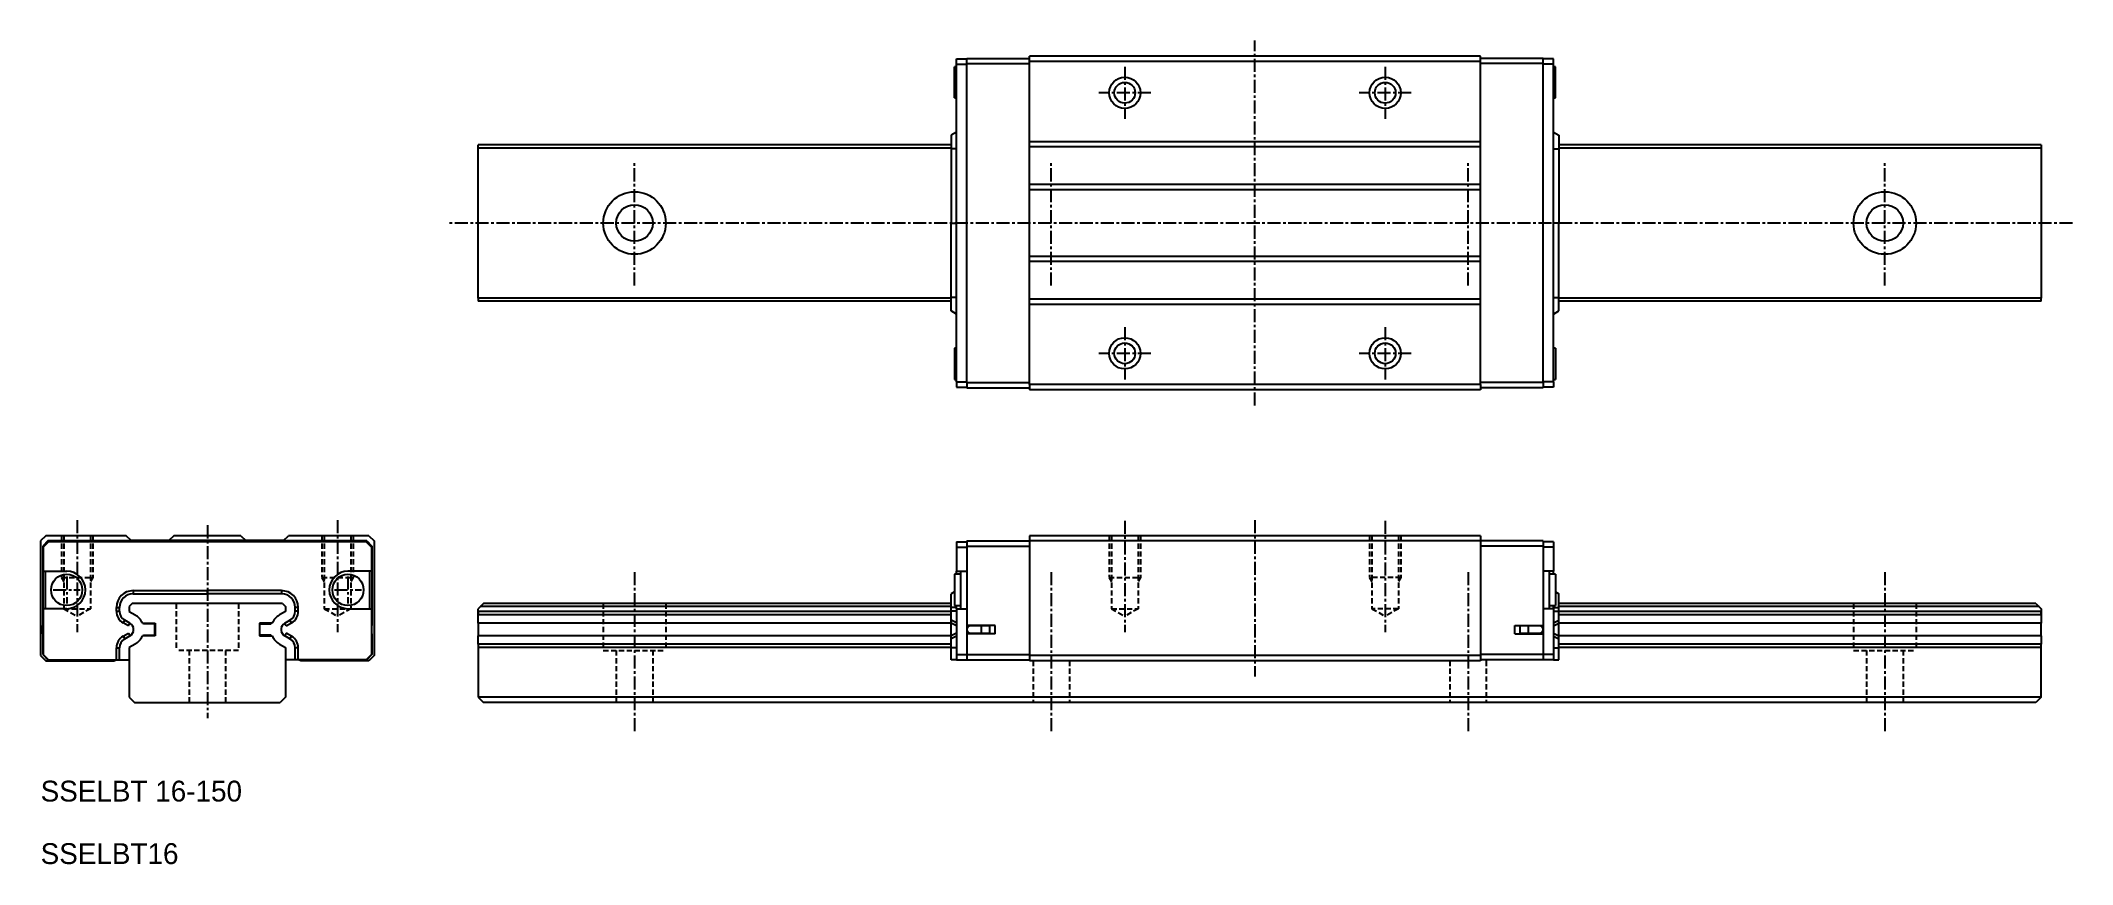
# Model space of a CAD drawing. Extents: x 10 to 205, y 10 to 89.
import ezdxf

# ---------------------------------------------------------------- set-up
doc = ezdxf.new("R2010")
doc.units = 0
doc.linetypes.add('CENTER', pattern=[2, 1.25, -0.25, 0.25, -0.25])
doc.linetypes.add('DASHED', pattern=[0.75, 0.5, -0.25])
doc.layers.get('0').update_dxf_attribs({"linetype": 'CONTINUOUS'})
doc.layers.add('CENTER', color=1, linetype='CENTER')

msp = doc.modelspace()

# ---------------------------------------------------------------- linework, layer by layer
at = {"color": 7, "linetype": 'CONTINUOUS'}
for p, q in [((97.7, 83.5), (97.7, 86.5)), ((97.9, 86.5), (97.7, 86.5)), ((97.9, 86.75), (97.9, 87.25)), ((97.9, 87.25), (98.9, 87.25)), ((97.9, 56.25), (97.9, 86.75)), ((97.9, 86.75), (98.9, 86.75)), ((98.9, 87.3), (104.9, 87.3)), ((98.9, 86.8), (98.9, 87.3)), ((98.9, 56.2), (98.9, 86.8)), ((98.9, 86.8), (104.9, 86.8)), ((148.2, 87.5), (104.9, 87.5)), ((104.9, 87), (104.9, 87.5)), ((104.9, 56), (104.9, 87)), ((148.2, 87), (104.9, 87)), ((148.2, 87), (148.2, 87.5)), ((154.2, 87.3), (148.2, 87.3)), ((148.2, 56), (148.2, 87)), ((154.2, 86.8), (148.2, 86.8)), ((154.2, 86.8), (154.2, 87.3)), ((155.2, 87.25), (154.2, 87.25)), ((154.2, 56.2), (154.2, 86.8)), ((155.2, 86.75), (154.2, 86.75)), ((155.2, 86.75), (155.2, 87.25)), ((155.2, 56.25), (155.2, 86.75)), ((155.4, 86.5), (155.2, 86.5)), ((155.4, 83.5), (155.4, 86.5)), ((97.7, 83.5), (97.9, 83.5)), ((155.2, 83.5), (155.4, 83.5)), ((97.9, 80.23), (97.4, 79.93)), ((155.2, 80.23), (155.7, 79.93)), ((97.4, 79), (52, 79)), ((52, 78.7), (52, 79)), ((97.4, 78.7), (52, 78.7)), ((52, 64.3), (52, 78.7)), ((97.4, 79.93), (97.4, 78.63)), ((97.4, 78.63), (97.4, 71.5)), ((97.9, 78.63), (97.4, 78.63)), ((148.2, 79.3), (104.9, 79.3)), ((148.2, 78.8), (104.9, 78.8)), ((155.2, 78.63), (155.7, 78.63)), ((155.7, 79.93), (155.7, 78.63)), ((202, 79), (155.7, 79)), ((202, 78.7), (155.7, 78.7)), ((155.7, 78.63), (155.7, 71.5)), ((202, 79), (202, 78.7)), ((202, 78.7), (202, 64.3)), ((148.2, 75.2), (104.9, 75.2)), ((148.2, 74.7), (104.9, 74.7)), ((97.4, 64.37), (97.4, 71.5)), ((97.4, 71.5), (97.9, 71.5)), ((155.7, 71.5), (155.2, 71.5)), ((155.7, 64.37), (155.7, 71.5)), ((148.2, 68.3), (104.9, 68.3)), ((148.2, 67.8), (104.9, 67.8)), ((97.4, 63.07), (97.4, 64.37)), ((97.9, 64.37), (97.4, 64.37)), ((155.2, 64.37), (155.7, 64.37)), ((155.7, 63.07), (155.7, 64.37)), ((97.4, 64.3), (52, 64.3)), ((52, 64.3), (52, 64)), ((97.4, 64), (52, 64)), ((97.9, 62.77), (97.4, 63.07)), ((148.2, 64.2), (104.9, 64.2)), ((148.2, 63.7), (104.9, 63.7)), ((155.2, 62.77), (155.7, 63.07)), ((202, 64.3), (155.7, 64.3)), ((202, 64), (155.7, 64)), ((202, 64), (202, 64.3)), ((97.9, 59.5), (97.7, 59.5)), ((97.7, 59.5), (97.7, 56.5)), ((155.4, 59.5), (155.2, 59.5)), ((155.4, 59.5), (155.4, 56.5)), ((97.7, 56.5), (97.9, 56.5)), ((97.9, 56.25), (97.9, 55.75)), ((97.9, 56.25), (98.9, 56.25)), ((97.9, 55.75), (98.9, 55.75)), ((98.9, 56.2), (98.9, 55.7)), ((98.9, 56.2), (104.9, 56.2)), ((98.9, 55.7), (104.9, 55.7)), ((148.2, 56), (104.9, 56)), ((104.9, 56), (104.9, 55.5)), ((148.2, 55.5), (104.9, 55.5)), ((154.2, 56.2), (148.2, 56.2)), ((148.2, 56), (148.2, 55.5)), ((154.2, 55.7), (148.2, 55.7)), ((155.2, 56.25), (154.2, 56.25)), ((154.2, 56.2), (154.2, 55.7)), ((155.2, 55.75), (154.2, 55.75)), ((155.2, 56.5), (155.4, 56.5)), ((155.2, 56.25), (155.2, 55.75)), ((10.5, 41.5), (10, 41)), ((10, 41), (10, 30)), ((10.7, 41), (10.2, 40.5)), ((18.2, 41.5), (10.5, 41.5)), ((41.3, 41), (10.7, 41)), ((18.7, 41.05), (18.2, 41.5)), ((33.3, 41.05), (18.7, 41.05)), ((22.8, 41.5), (22.3, 41.05)), ((29.2, 41.5), (22.8, 41.5)), ((29.2, 41.5), (29.7, 41.05)), ((33.3, 41.05), (33.8, 41.5)), ((41.5, 41.5), (33.8, 41.5)), ((41.3, 41), (41.8, 40.5)), ((41.5, 41.5), (42, 41)), ((42, 41), (42, 30)), ((98.9, 41), (104.9, 41)), ((98.9, 41), (98.9, 40.5)), ((148.2, 41.5), (104.9, 41.5)), ((104.9, 41.5), (104.9, 41)), ((104.9, 41), (104.9, 30)), ((148.2, 41), (104.9, 41)), ((148.2, 41.5), (148.2, 41)), ((148.2, 41), (148.2, 30)), ((154.2, 41), (148.2, 41)), ((154.2, 41), (154.2, 40.5)), ((10.2, 40.5), (10.2, 32.9)), ((10.75, 40.9), (10.25, 40.4)), ((10.25, 40.4), (10.25, 38.1)), ((41.25, 40.9), (10.75, 40.9)), ((41.25, 40.9), (41.75, 40.4)), ((41.75, 40.4), (41.75, 38.1)), ((41.8, 40.5), (41.8, 32.9)), ((97.9, 40.9), (97.9, 40.4)), ((97.9, 40.9), (98.9, 40.9)), ((97.9, 40.4), (97.9, 38.1)), ((97.9, 40.4), (98.9, 40.4)), ((98.9, 40.5), (98.9, 32.9)), ((98.9, 40.5), (104.9, 40.5)), ((154.2, 40.5), (148.2, 40.5)), ((155.2, 40.9), (154.2, 40.9)), ((154.2, 40.5), (154.2, 32.9)), ((155.2, 40.4), (154.2, 40.4)), ((155.2, 40.9), (155.2, 40.4)), ((155.2, 40.4), (155.2, 38.1)), ((10.25, 38.1), (12.5, 38.1)), ((10.45, 38.1), (10.45, 34.5)), ((41.75, 38.1), (39.5, 38.1)), ((41.55, 38.1), (41.55, 34.5)), ((97.7, 37.8), (97.7, 34.8)), ((98.3, 37.8), (97.7, 37.8)), ((97.9, 37.8), (97.9, 38.1)), ((97.9, 38.1), (98.9, 38.1)), ((98.3, 38.1), (98.3, 34.5)), ((155.2, 38.1), (154.2, 38.1)), ((154.8, 38.1), (154.8, 34.5)), ((155.4, 37.8), (154.8, 37.8)), ((155.2, 37.8), (155.2, 38.1)), ((155.4, 37.8), (155.4, 34.8)), ((18.87, 36.23), (26, 36.23)), ((18.87, 36.23), (18.87, 35.93)), ((18.87, 35.93), (26, 35.93)), ((33.13, 36.23), (26, 36.23)), ((26, 35.93), (26, 36.23)), ((33.13, 35.93), (26, 35.93)), ((33.13, 36.23), (33.13, 35.93)), ((97.7, 36.11), (97.4, 35.93)), ((97.4, 34.63), (97.4, 35.93)), ((155.4, 36.11), (155.7, 35.93)), ((155.7, 34.63), (155.7, 35.93)), ((10.25, 34.5), (10.25, 30.1)), ((12.5, 34.5), (10.25, 34.5)), ((17.27, 34.264275), (17.27, 34.63)), ((17.27, 34.63), (17.57, 34.63)), ((17.27, 34.264275), (17.57, 34.264275)), ((17.57, 34.264275), (17.57, 34.63)), ((17.92, 33.138442), (18.07, 33.39825)), ((18.575814, 33.106218), (18.07, 33.39825)), ((18.8, 35), (18.5, 34.7)), ((18.5, 34.7), (18.5, 34.223861)), ((18.5, 34.223861), (19.06, 33.900544)), ((33.2, 35), (18.8, 35)), ((33.5, 34.223861), (32.94, 33.900544)), ((33.2, 35), (33.5, 34.7)), ((33.424186, 33.106218), (33.93, 33.39825)), ((33.5, 34.7), (33.5, 34.223861)), ((34.08, 33.138442), (33.93, 33.39825)), ((34.73, 34.63), (34.43, 34.63)), ((34.43, 34.264275), (34.43, 34.63)), ((34.73, 34.264275), (34.43, 34.264275)), ((34.73, 34.264275), (34.73, 34.63)), ((39.5, 34.5), (41.75, 34.5)), ((41.75, 34.5), (41.75, 30.1)), ((52.5, 35), (52, 34.5)), ((52, 33.1), (52, 34.5)), ((97.4, 34.223861), (52, 34.223861)), ((52, 34.223861), (52, 33.900544)), ((97.4, 33.900544), (52, 33.900544)), ((97.4, 34.7), (52.2, 34.7)), ((97.4, 35), (52.5, 35)), ((97.4, 34.264275), (97.4, 34.63)), ((97.9, 34.63), (97.4, 34.63)), ((97.9, 34.264275), (97.4, 34.264275)), ((97.4, 33.39825), (97.4, 34.264275)), ((97.4, 33.106218), (97.4, 33.39825)), ((97.9, 33.138442), (97.4, 33.39825)), ((97.7, 34.8), (98.3, 34.8)), ((97.9, 34.5), (97.9, 34.8)), ((97.9, 34.5), (97.9, 30.1)), ((97.9, 34.5), (98.9, 34.5)), ((155.2, 34.5), (154.2, 34.5)), ((154.8, 34.8), (155.4, 34.8)), ((155.2, 34.5), (155.2, 34.8)), ((155.2, 34.63), (155.7, 34.63)), ((155.2, 34.5), (155.2, 30.1)), ((155.2, 34.264275), (155.7, 34.264275)), ((155.2, 33.138442), (155.7, 33.39825)), ((201.5, 35), (155.7, 35)), ((201.8, 34.7), (155.7, 34.7)), ((155.7, 34.264275), (155.7, 34.63)), ((155.7, 33.39825), (155.7, 34.264275)), ((202, 34.223861), (155.7, 34.223861)), ((202, 33.900544), (155.7, 33.900544)), ((155.7, 33.106218), (155.7, 33.39825)), ((201.5, 35), (202, 34.5)), ((202, 34.5), (202, 33.1)), ((202, 33.900544), (202, 34.223861)), ((10.2, 32.9), (10.25, 32.9)), ((10.2, 32.1), (10.2, 32.9)), ((10.2, 32.1), (10.2, 30.1)), ((10.2, 32.1), (10.25, 32.1)), ((18.425814, 32.84641), (17.92, 33.138442)), ((17.92, 31.861558), (18.425814, 32.15359)), ((17.92, 31.861558), (18.07, 31.60175)), ((18.07, 31.60175), (18.575814, 31.893782)), ((18.425814, 32.84641), (18.575814, 33.106218)), ((18.425814, 32.15359), (18.575814, 31.893782)), ((19.782271, 33.1), (21, 33.1)), ((21, 31.9), (19.782271, 31.9)), ((19.879145, 33.049999), (19.858567, 33.100219)), ((19.858585, 31.899825), (19.879143, 31.950002)), ((20.95, 33.05), (19.879148, 33.05)), ((19.879148, 31.95), (20.95, 31.95)), ((20.95, 31.95), (20.95, 33.05)), ((21, 33.1), (21, 31.9)), ((31, 33.1), (31, 31.9)), ((32.217729, 33.1), (31, 33.1)), ((31, 31.9), (32.217729, 31.9)), ((31.05, 33.05), (32.120852, 33.05)), ((31.05, 31.95), (31.05, 33.05)), ((32.120852, 31.95), (31.05, 31.95)), ((32.120855, 33.049999), (32.141433, 33.100219)), ((32.141415, 31.899825), (32.120857, 31.950002)), ((33.574186, 32.84641), (33.424186, 33.106218)), ((33.574186, 32.15359), (33.424186, 31.893782)), ((33.93, 31.60175), (33.424186, 31.893782)), ((33.574186, 32.84641), (34.08, 33.138442)), ((34.08, 31.861558), (33.574186, 32.15359)), ((34.08, 31.861558), (33.93, 31.60175)), ((41.8, 32.9), (41.75, 32.9)), ((41.8, 32.1), (41.75, 32.1)), ((41.8, 32.1), (41.8, 32.9)), ((41.8, 32.1), (41.8, 30.1)), ((97.4, 33.1), (52, 33.1)), ((52, 33.1), (52, 31.9)), ((97.4, 31.9), (52, 31.9)), ((52, 31.099456), (52, 31.9)), ((97.4, 31.893782), (97.4, 33.106218)), ((97.9, 32.84641), (97.4, 33.106218)), ((97.9, 32.15359), (97.4, 31.893782)), ((97.4, 31.60175), (97.4, 31.893782)), ((97.9, 31.861558), (97.4, 31.60175)), ((97.4, 30.735725), (97.4, 31.60175)), ((101.6, 32.9), (98.9, 32.9)), ((98.9, 32.9), (98.9, 32.1)), ((98.9, 32.1), (98.9, 30.1)), ((101.6, 32.1), (98.9, 32.1)), ((100.3, 32.85), (99.25, 32.85)), ((100.3, 32.85), (99.25, 32.85)), ((99.25, 32.15), (100.3, 32.15)), ((99.25, 32.15), (100.3, 32.15)), ((99.7, 32.85), (99.7, 32.9)), ((99.7, 32.1), (99.7, 32.15)), ((100.160586, 32.85), (100.160586, 32.9)), ((100.160586, 32.1), (100.160586, 32.15)), ((100.3, 32.5), (100.3, 32.85)), ((101.1, 32.85), (100.3, 32.85)), ((101.1, 32.85), (100.3, 32.85)), ((100.3, 32.5), (100.3, 32.85)), ((100.3, 32.15), (100.3, 32.5)), ((100.3, 32.15), (100.3, 32.5)), ((100.3, 32.15), (101.1, 32.15)), ((100.3, 32.15), (101.1, 32.15)), ((101.1, 32.5), (101.1, 32.85)), ((101.1, 32.5), (101.1, 32.85)), ((101.1, 32.15), (101.1, 32.5)), ((101.1, 32.15), (101.1, 32.5)), ((101.6, 32.1), (101.6, 32.9)), ((151.5, 32.9), (154.2, 32.9)), ((151.5, 32.1), (151.5, 32.9)), ((151.5, 32.1), (154.2, 32.1)), ((152.8, 32.85), (152, 32.85)), ((152, 32.5), (152, 32.85)), ((152, 32.15), (152, 32.5)), ((152, 32.15), (152.8, 32.15)), ((153.85, 32.85), (152.8, 32.85)), ((152.8, 32.5), (152.8, 32.85)), ((152.8, 32.15), (152.8, 32.5)), ((152.8, 32.15), (153.85, 32.15)), ((152.939414, 32.85), (152.939414, 32.9)), ((152.939414, 32.1), (152.939414, 32.15)), ((153.4, 32.85), (153.4, 32.9)), ((153.4, 32.1), (153.4, 32.15)), ((154.2, 32.9), (154.2, 32.1)), ((154.2, 32.1), (154.2, 30.1)), ((155.2, 32.84641), (155.7, 33.106218)), ((155.2, 32.15359), (155.7, 31.893782)), ((155.2, 31.861558), (155.7, 31.60175)), ((155.7, 31.893782), (155.7, 33.106218)), ((202, 33.1), (155.7, 33.1)), ((202, 31.9), (155.7, 31.9)), ((155.7, 31.60175), (155.7, 31.893782)), ((155.7, 30.735725), (155.7, 31.60175)), ((202, 31.9), (202, 33.1)), ((202, 31.9), (202, 31.099456)), ((10, 30), (10.5, 29.5)), ((10.2, 30.1), (10.7, 29.6)), ((10.25, 30.1), (10.75, 29.6)), ((10.5, 29.5), (17.027747, 29.5)), ((10.7, 29.6), (10.75, 29.6)), ((10.75, 29.6), (17.27, 29.6)), ((17.027747, 29.5), (17.242197, 29.6)), ((17.27, 30.735725), (17.57, 30.735725)), ((17.27, 29.6), (17.27, 30.735725)), ((17.27, 29.6), (17.57, 29.6)), ((17.57, 29.6), (17.57, 30.735725)), ((17.57, 29.6), (18.5, 29.6)), ((19.06, 31.099456), (18.5, 30.776139)), ((18.5, 30.776139), (18.5, 26)), ((32.94, 31.099456), (33.5, 30.776139)), ((33.5, 30.776139), (33.5, 26)), ((34.43, 29.6), (33.5, 29.6)), ((34.73, 30.735725), (34.43, 30.735725)), ((34.43, 29.6), (34.43, 30.735725)), ((34.73, 29.6), (34.43, 29.6)), ((34.73, 29.6), (34.73, 30.735725)), ((41.25, 29.6), (34.73, 29.6)), ((34.972253, 29.5), (34.757803, 29.6)), ((41.5, 29.5), (34.972253, 29.5)), ((41.75, 30.1), (41.25, 29.6)), ((41.3, 29.6), (41.25, 29.6)), ((41.8, 30.1), (41.3, 29.6)), ((42, 30), (41.5, 29.5)), ((97.4, 31.099456), (52, 31.099456)), ((52, 31.099456), (52, 30.776139)), ((97.4, 30.776139), (52, 30.776139)), ((52, 30.776139), (52, 26)), ((97.4, 29.6), (97.4, 30.735725)), ((97.9, 30.735725), (97.4, 30.735725)), ((97.9, 29.6), (97.4, 29.6)), ((97.9, 30.1), (97.9, 29.6)), ((97.9, 30.1), (98.9, 30.1)), ((97.9, 29.6), (98.9, 29.6)), ((98.9, 30.1), (104.9, 30.1)), ((98.9, 30.1), (98.9, 29.6)), ((98.9, 29.6), (104.9, 29.6)), ((148.2, 30), (104.9, 30)), ((104.9, 30), (104.9, 29.5)), ((148.2, 29.5), (104.9, 29.5)), ((154.2, 30.1), (148.2, 30.1)), ((148.2, 30), (148.2, 29.5)), ((154.2, 29.6), (148.2, 29.6)), ((154.2, 30.1), (154.2, 29.6)), ((155.2, 30.1), (154.2, 30.1)), ((155.2, 29.6), (154.2, 29.6)), ((155.2, 30.735725), (155.7, 30.735725)), ((155.2, 30.1), (155.2, 29.6)), ((155.2, 29.6), (155.7, 29.6)), ((202, 31.099456), (155.7, 31.099456)), ((202, 30.776139), (155.7, 30.776139)), ((155.7, 29.6), (155.7, 30.735725)), ((202, 30.776139), (202, 31.099456)), ((202, 26), (202, 30.776139)), ((18.5, 26), (19, 25.5)), ((19, 25.5), (33, 25.5)), ((33.5, 26), (33, 25.5)), ((202, 26), (52, 26)), ((52, 26), (52.5, 25.5)), ((201.5, 25.5), (52.5, 25.5)), ((202, 26), (201.5, 25.5))]:
    msp.add_line(p, q, dxfattribs=at)
at = {"color": 3, "linetype": 'DASHED'}
for p, q in [((12, 41.5), (12, 37.5)), ((12.225, 41.5), (12.225, 34.5)), ((14.775, 41.5), (14.775, 34.5)), ((15, 41.5), (15, 37.5)), ((37, 41.5), (37, 37.5)), ((37.225, 41.5), (37.225, 34.5)), ((39.775, 41.5), (39.775, 34.5)), ((40, 41.5), (40, 37.5)), ((112.55, 41.5), (112.55, 37.5)), ((112.775, 41.5), (112.775, 34.5)), ((115.325, 41.5), (115.325, 34.5)), ((115.55, 41.5), (115.55, 37.5)), ((137.55, 41.5), (137.55, 37.5)), ((137.775, 41.5), (137.775, 34.5)), ((140.325, 41.5), (140.325, 34.5)), ((140.55, 41.5), (140.55, 37.5)), ((12, 37.5), (15, 37.5)), ((12, 37.5), (12.225, 37.110289)), ((15, 37.5), (14.775, 37.110289)), ((37, 37.5), (40, 37.5)), ((37, 37.5), (37.225, 37.110289)), ((40, 37.5), (39.775, 37.110289)), ((112.55, 37.5), (115.55, 37.5)), ((112.55, 37.5), (112.775, 37.110289)), ((115.55, 37.5), (115.325, 37.110289)), ((140.55, 37.5), (137.55, 37.5)), ((137.55, 37.5), (137.775, 37.110289)), ((140.55, 37.5), (140.325, 37.110289)), ((12.225, 34.5), (13.5, 33.763878)), ((12.225, 34.5), (14.775, 34.5)), ((14.775, 34.5), (13.5, 33.763878)), ((23, 35), (23, 30.5)), ((29, 35), (29, 30.5)), ((37.225, 34.5), (39.775, 34.5)), ((37.225, 34.5), (38.5, 33.763878)), ((39.775, 34.5), (38.5, 33.763878)), ((64, 35), (64, 30.5)), ((70, 35), (70, 30.5)), ((112.775, 34.5), (115.325, 34.5)), ((112.775, 34.5), (114.05, 33.763878)), ((115.325, 34.5), (114.05, 33.763878)), ((140.325, 34.5), (137.775, 34.5)), ((137.775, 34.5), (139.05, 33.763878)), ((140.325, 34.5), (139.05, 33.763878)), ((184, 35), (184, 30.5)), ((190, 35), (190, 30.5)), ((29, 30.5), (23, 30.5)), ((24.25, 30.5), (24.25, 25.5)), ((27.75, 30.5), (27.75, 25.5)), ((64, 30.5), (70, 30.5)), ((65.25, 30.5), (65.25, 25.5)), ((68.75, 30.5), (68.75, 25.5)), ((105.25, 29.5), (105.25, 25.5)), ((108.75, 29.5), (108.75, 25.5)), ((145.25, 29.5), (145.25, 25.5)), ((148.75, 29.5), (148.75, 25.5)), ((184, 30.5), (190, 30.5)), ((185.25, 30.5), (185.25, 25.5)), ((188.75, 30.5), (188.75, 25.5))]:
    msp.add_line(p, q, dxfattribs=at)
at = {"color": 3, "linetype": 'CONTINUOUS'}
for centre in [(114.05, 84), (139.05, 84), (114.05, 59), (139.05, 59)]:
    msp.add_circle(centre, 1.5, dxfattribs=at)
at = {"color": 7, "linetype": 'CONTINUOUS'}
for centre, radius in [((114.05, 84), 1), ((139.05, 84), 1), ((67, 71.5), 3), ((187, 71.5), 3), ((67, 71.5), 1.75), ((187, 71.5), 1.75), ((114.05, 59), 1), ((139.05, 59), 1), ((12.5, 36.3), 1.5), ((39.5, 36.3), 1.5)]:
    msp.add_circle(centre, radius, dxfattribs=at)
for centre, radius, start, end in [((12.5, 36.3), 1.8, 270, 90), ((39.5, 36.3), 1.8, 90, 270), ((18.870023, 34.629977), 1.600023, 90.000833, 179.999167), ((18.87, 34.63), 1.3, 90, 180), ((33.129977, 34.629977), 1.600023, 0.000833, 89.999167), ((33.13, 34.63), 1.3, 0, 90), ((18.57, 34.264275), 1.3, 180, 240), ((18.57, 34.264275), 1, 180, 240), ((18.185, 32.385), 1.75, 24.115126, 60), ((33.815, 32.385), 1.75, 120, 155.884874), ((33.43, 34.264275), 1, 300, 0), ((33.43, 34.264275), 1.3, 300, 0), ((18.57, 30.735725), 1.3, 120, 180), ((18.57, 30.735725), 1, 120, 180), ((18.225814, 32.5), 0.7, 300, 60), ((18.185, 32.615), 1.75, 300, 335.884874), ((33.815, 32.615), 1.75, 204.115126, 240), ((33.774186, 32.5), 0.7, 120, 240), ((33.43, 30.735725), 1, 0, 60), ((33.43, 30.735725), 1.3, 0, 60), ((99.25, 32.5), 0.35, 90, 180), ((99.25, 32.5), 0.35, 90, 180), ((99.25, 32.5), 0.35, 180, 270), ((99.25, 32.5), 0.35, 180, 270), ((153.85, 32.5), 0.35, 0, 90), ((153.85, 32.5), 0.35, 270, 0)]:
    msp.add_arc(centre, radius, start, end, dxfattribs=at)
at = {"layer": 'CENTER', "color": 1, "linetype": 'CENTER'}
for p, q in [((126.55, 54), (126.55, 89)), ((114.05, 86.5), (114.05, 81.5)), ((139.05, 86.5), (139.05, 81.5)), ((116.55, 84), (111.55, 84)), ((141.55, 84), (136.55, 84)), ((67, 65.5), (67, 77.5)), ((107, 65.5), (107, 77.5)), ((147, 65.5), (147, 77.5)), ((187, 65.5), (187, 77.5)), ((205, 71.5), (49, 71.5)), ((114.05, 61.5), (114.05, 56.5)), ((139.05, 61.5), (139.05, 56.5)), ((116.55, 59), (111.55, 59)), ((141.55, 59), (136.55, 59)), ((13.5, 43), (13.5, 32.263878)), ((38.5, 43), (38.5, 32.263878)), ((114.05, 42.94), (114.05, 32.263878)), ((126.55, 43), (126.55, 28)), ((139.05, 42.94), (139.05, 32.263878)), ((26, 42.5), (26, 24)), ((12.5, 37.6), (12.5, 35)), ((39.5, 37.6), (39.5, 35)), ((67, 38), (67, 22.5)), ((107, 38), (107, 22.5)), ((147, 38), (147, 22.5)), ((187, 38), (187, 22.5)), ((11.2, 36.3), (13.8, 36.3)), ((38.2, 36.3), (40.8, 36.3))]:
    msp.add_line(p, q, dxfattribs=at)

# ---------------------------------------------------------------- texts
at = {"color": 7, "linetype": 'CONTINUOUS'}
for s, p in [('SSELBT 16-150', (10, 16)), ('SSELBT16', (10, 10))]:
    msp.add_text(s, height=2, dxfattribs=at).set_placement(p)

doc.saveas('drawing.dxf')
